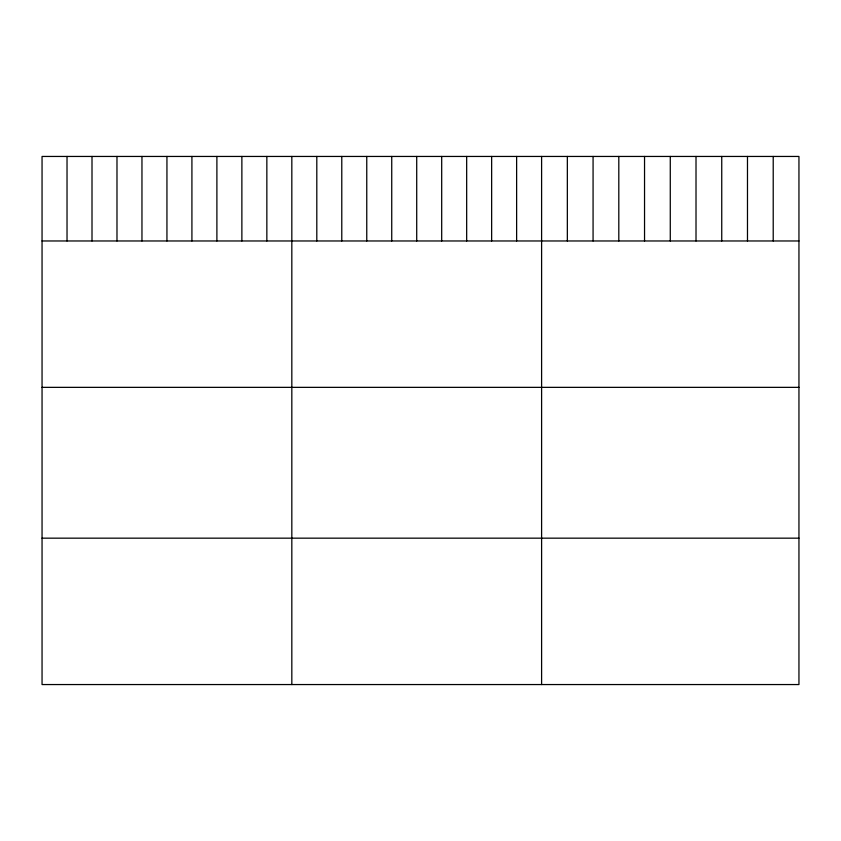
<?xml version="1.0" encoding="UTF-8"?>
<svg xmlns="http://www.w3.org/2000/svg" width="841" height="841" viewBox="0 0 841 841"><rect width="100%" height="100%" fill="white"/><g stroke="black" fill="none" stroke-linecap="round" stroke-linejoin="round"><path stroke-width="1.26" d="M798.95 240.968L798.95 684.553L42.05 684.553L42.05 156.447L798.95 156.447L798.95 240.968L42.05 240.968M42.05 387.354L798.95 387.354M42.05 538.166L798.95 538.166M773.215 156.447L773.215 240.968M747.481 156.447L747.481 240.968M721.746 156.447L721.746 240.968M696.012 156.447L696.012 240.968M670.277 156.447L670.277 240.968M644.542 156.447L644.542 240.968M618.808 156.447L618.808 240.968M593.073 156.447L593.073 240.968M567.339 156.447L567.339 240.968M541.604 156.447L541.604 684.553M516.626 156.447L516.626 240.968M491.649 156.447L491.649 240.968M466.671 156.447L466.671 240.968M441.693 156.447L441.693 240.968M416.715 156.447L416.715 240.968M391.738 156.447L391.738 240.968M366.76 156.447L366.76 240.968M341.782 156.447L341.782 240.968M316.805 156.447L316.805 240.968M291.827 156.447L291.827 684.553M266.849 156.447L266.849 240.968M241.872 156.447L241.872 240.968M216.894 156.447L216.894 240.968M191.916 156.447L191.916 240.968M166.939 156.447L166.939 240.968M141.961 156.447L141.961 240.968M116.983 156.447L116.983 240.968M92.005 156.447L92.005 240.968M67.028 156.447L67.028 240.968"/></g></svg>
